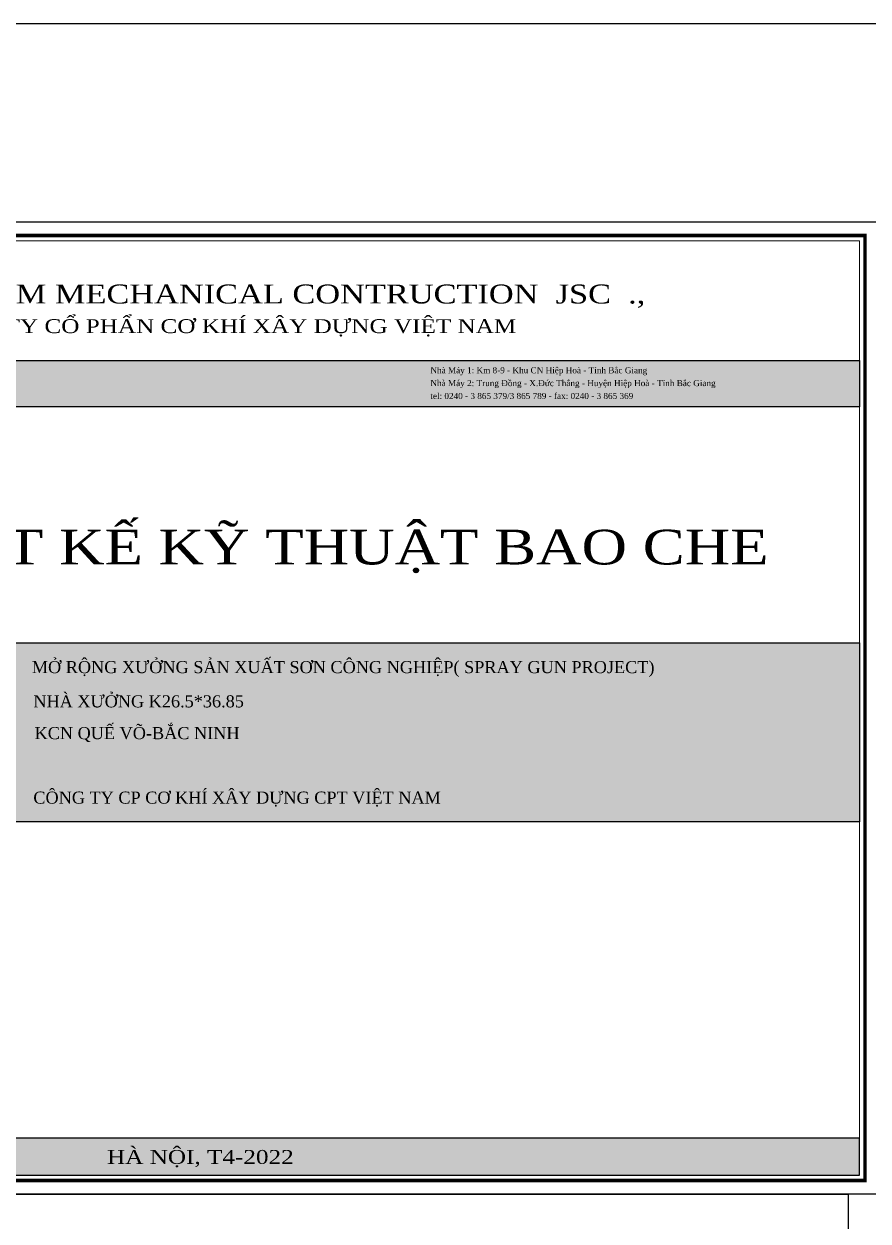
# Model space of a CAD drawing. Header units: inches. Extents: x 315041 to 662841, y -45540 to -35018.
# Drawn here: x 329847 to 330212, y -35535 to -35018 of the extents above; entities that cross this region are included whole.
import ezdxf
from ezdxf.enums import TextEntityAlignment as Align

# ---------------------------------------------------------------- set-up
doc = ezdxf.new("R2010")
doc.units = ezdxf.units.IN
doc.header["$MEASUREMENT"] = 0
for name, color, linetype in [('7', 7, 'Continuous'), ('flashing', 6, 'Continuous'), ('KHUNG BV', 7, 'Continuous'), ('NET IN', 3, 'Continuous')]:
    doc.layers.add(name, color=color, linetype=linetype)
doc.layers.add('bia', color=7, linetype='Continuous', true_color=0xb6cdbc)
doc.layers.add('Cover text', color=7, linetype='Continuous', true_color=0x52370f)
doc.styles.add('ST3', font='times.ttf', dxfattribs={"width": 0.8})

# ---------------------------------------------------------------- blocks, each defined once
blk = doc.blocks.new('fsdfsdf')
at = {"layer": 'bia'}
h = blk.add_hatch(color=256, dxfattribs=at)
h.dxf.hatch_style = 1
h.paths.add_polyline_path([(29.3, 238.09), (598.95, 238.09), (598.95, 160.77), (29.3, 160.77)])
h = blk.add_hatch(color=256, dxfattribs=at)
h.dxf.hatch_style = 1
h.paths.add_polyline_path([(29.3, 8.2), (598.95, 8.2), (598.95, 24.12), (29.3, 24.12)])
at = {"layer": '7', "lineweight": 20, "ltscale": 100}
blk.add_lwpolyline([(29.3, 411.8), (598.95, 411.8), (598.95, 8.2), (29.3, 8.2)], close=True, dxfattribs=at)
at = {"layer": 'bia'}
for points in [[(29.3, 238.09), (598.95, 238.09), (598.95, 160.77), (29.3, 160.77)], [(29.3, 8.2), (598.95, 8.2), (598.95, 24.12), (29.3, 24.12)]]:
    blk.add_lwpolyline(points, close=True, dxfattribs=at)
at = {"layer": 'Defpoints', "color": 0}
blk.add_lwpolyline([(0, 420), (607.15, 420), (607.15, 0), (0, 0)], close=True, dxfattribs=at)
at = {"layer": 'KHUNG BV', "color": 247, "const_width": 1.54}
blk.add_lwpolyline([(26.95, 414.14), (601.3, 414.14), (601.3, 5.86), (26.95, 5.86)], close=True, dxfattribs=at)
at = {"layer": '7', "style": 'ST3', "width": 1.2}
blk.add_text('CPT VIET NAM MECHANICAL CONTRUCTION  JSC  .,', height=8.1854, dxfattribs=at).set_placement((325.47, 384.75), align=Align.CENTER)
at = {"layer": 'Cover text', "style": 'ST3', "width": 1.2}
blk.add_text('CÔNG TY CỔ PHẨN CƠ KHÍ XÂY DỰNG VIỆT NAM', height=6, dxfattribs=at).set_placement((323.32, 371.96), align=Align.CENTER)

msp = doc.modelspace()

# ---------------------------------------------------------------- hatches: boundary and pattern name
at = {"layer": 'bia'}
h = msp.add_hatch(color=256, dxfattribs=at)
h.dxf.hatch_style = 1
h.paths.add_polyline_path([(329638.7381, -35163.2285), (330208.3945, -35163.2285), (330208.3945, -35183.1787), (329638.7381, -35183.1787)])

# ---------------------------------------------------------------- linework, layer by layer
at = {"color": 8}
msp.add_lwpolyline([(335697.3238, -35017.8068), (329510.1822, -35017.8068), (329510.1822, -38896.4843), (335697.3238, -38896.4843)], close=True, dxfattribs=at)
at = {"layer": 'bia'}
msp.add_lwpolyline([(329638.7381, -35163.2285), (330208.3945, -35163.2285), (330208.3945, -35183.1787), (329638.7381, -35183.1787)], close=True, dxfattribs=at)
at = {"layer": 'flashing', "color": 8}
msp.add_lwpolyline([(329609.4424, -35523.3355), (330203.4424, -35523.3355), (330203.4424, -35632.2326), (329609.4424, -35632.2326)], close=True, dxfattribs=at)
at = {"layer": 'NET IN'}
msp.add_lwpolyline([(329609.4424, -35103.3355), (330216.5973, -35103.3355), (330216.5973, -35523.3355), (329609.4424, -35523.3355)], close=True, dxfattribs=at)

# ---------------------------------------------------------------- block references
msp.add_blockref('fsdfsdf', (329609.4424, -35523.3355))

# ---------------------------------------------------------------- texts
at = {"layer": '7', "style": 'ST3', "width": 1.2}
for s, height, p in [('BẢN VẼ THIẾT KẾ KỸ THUẬT BAO CHE', 15, (329919.5263, -35251.3238)), ('HÀ NỘI, T4-2022', 6, (329923.5663, -35510.3273))]:
    msp.add_text(s, height=height, dxfattribs=at).set_placement(p, align=Align.CENTER)
at = {"layer": 'Cover text', "style": 'ST3'}
for s, height, p in [('Nhà Máy 1: Km 8-9 - Khu CN Hiệp Hoà - Tỉnh Bắc Giang ', 2.624892, (330022.9638, -35168.7411)), ('Nhà Máy 2: Trung Đồng - X.Đức Thắng - Huyện Hiệp Hoà - Tỉnh Bắc Giang', 2.624892, (330022.9638, -35174.2962)), ('tel: 0240 - 3 865 379/3 865 789 - fax: 0240 - 3 865 369', 2.624892, (330022.9638, -35179.8514)), ('MỞ RỘNG XƯỞNG SẢN XUẤT SƠN CÔNG NGHIỆP( SPRAY GUN PROJECT)', 5.21368, (329850.7336, -35298.2972)), ('NHÀ XƯỞNG K26.5*36.85', 5.21368, (329851.3877, -35313.0874)), ('KCN QUẾ VÕ-BẮC NINH', 5.21368, (329851.9193, -35326.818)), ('CÔNG TY CP CƠ KHÍ XÂY DỰNG CPT VIỆT NAM', 5.21368, (329851.3877, -35354.6853))]:
    msp.add_text(s, height=height, dxfattribs=at).set_placement(p)

doc.saveas('drawing.dxf')
